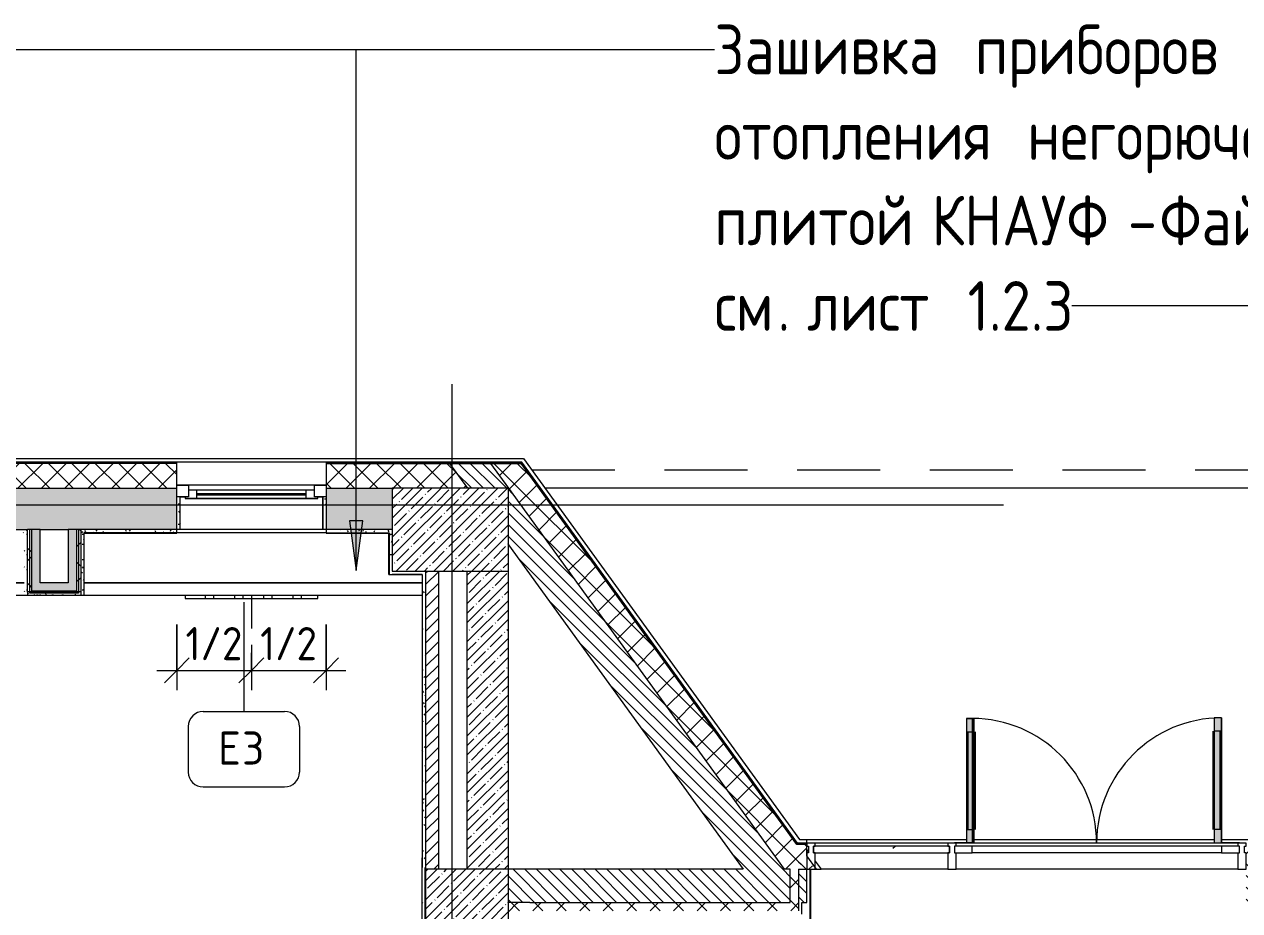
# Model space of a CAD drawing. Header units: millimetres. Extents: x -7229 to 196340, y -8553 to 29000.
# Drawn here: x 158346 to 165678, y 18850 to 24200 of the extents above; entities that cross this region are included whole.
import ezdxf

# ---------------------------------------------------------------- set-up
doc = ezdxf.new("R2010")
doc.units = ezdxf.units.MM
for name, pattern in [('200_ШТРИХ__ш1_п0_6_', [800, 500, -300]), ('ADSK_Штрих_ш2 п1', [300, 200, -100]), ('Осевая', [15875, 3175, -2381.25, 7937.5, -2381.25])]:
    doc.linetypes.add(name, pattern=pattern)
for name, color, linetype, lineweight in [('A-ANNO-DIMS', 7, 'Continuous', 9), ('A-ANNO-DIMS-100', 7, 'Continuous', 9), ('A-DETL-4', 7, 'ADSK_Штрих_ш2 п1', 9), ('A-DETL-MBND-1', 7, '200_ШТРИХ__ш1_п0_6_', 9), ('A-GLAZ-2', 7, 'Continuous', 9), ('A-GLAZ-CURT-2', 7, 'Continuous', 9), ('A-GLAZ-CWMG-3', 7, 'Continuous', 9), ('A-WALL-1', 7, 'Continuous', 9), ('A-WALL-4', 7, 'Continuous', 13), ('G-ANNO-TEXT', 7, 'Continuous', 9), ('I-WALL-6', 7, 'Continuous', 9), ('S-COLS-2', 7, 'Continuous', 9), ('Знаки', 7, 'Continuous', 9), ('Марки для знаков', 7, 'Continuous', 9), ('Оси', 7, 'Continuous', 9), ('Оси-2', 7, 'Осевая', 9)]:
    doc.layers.add(name, color=color, linetype=linetype, lineweight=lineweight)
for name, color, linetype, lineweight, true_color in [('A-DETL-GENF-5', 7, 'Continuous', 9, 0xaaaaaa), ('A-DETL-GENF-6', 7, 'Continuous', 9, 0xe2e2e2), ('A-DOOR-5', 7, 'Continuous', 9, 0xaaaaaa), ('A-FLOR-3', 7, 'Continuous', 9, 0xaaaaaa), ('I-WALL-1', 7, 'Continuous', 5, 0xe7e7e7), ('I-WALL-8', 9, 'Continuous', 9, 0x808080), ('Знаки-1', 7, 'Continuous', 9, 0x787878)]:
    doc.layers.add(name, color=color, linetype=linetype, lineweight=lineweight, true_color=true_color)
doc.styles.add('GOST Common_1', font='GOST_Common.ttf', dxfattribs={"height": 200})
doc.styles.add('GOST Common_2', font='GOST_Common.ttf', dxfattribs={"width": 0.9, "height": 300})
doc.styles.add('ISOCPEUR_2', font='isocpeur.ttf', dxfattribs={"width": 0.9, "height": 200})
doc.dimstyles.new('ISO-2_0_0_9К_Средний_округл2_1', dxfattribs={"dimscale": 304.8, "dimtxt": 199.196235, "dimasz": 0.492126, "dimexe": 0.393701, "dimexo": 0, "dimgap": 0, "dimtad": 1, "dimdec": 0, "dimrnd": 10, "dimzin": 0, "dimdsep": 46, "dimtxsty": 'ISOCPEUR_2', "dimblk1": 'OBLIQUE', "dimblk2": 'OBLIQUE', "dimsah": 1, "dimcen": 0.09, "dimdle": 0.393701, "dimazin": 0, "dimtfac": 1, "dimtdec": 4, "dimtix": 1, "dimtmove": 0, "dimatfit": 3, "dimfxl": 1, "dimtvp": 1, "dimtolj": 1, "dimtzin": 0, "dimarcsym": 2})
pattern_1 = [(45, (50216.3, 0), (-70.71068, 70.71068), []), (135, (50216.3, 0), (-70.71068, -70.71068), [])]
pattern_2 = [(45, (50216.3, 0), (-57.024626, 57.024626), []), (45, (50273.33, 0), (-57.024626, 57.024626), [100.806, -20.161, 3.353, -16.808])]
pattern_3 = [(135, (50216.3, 0), (-35.35534, -35.35534), [])]
pattern_4 = [(0, (50216.302, 0), (121.92, 30.48), [10.058, -81.382, 10.058, -81.382, -487.68]), (0, (50216.302, 0), (121.92, 30.48), [-182.88, 10.058, -172.822, 10.058, -81.382, -213.36]), (0, (50216.302, 0), (121.92, 30.48), [-457.2, 10.058, -50.902, 10.058, -142.342]), (120, (50262.022, 15.24), (-87.356454, 90.345817), [10.058, -81.382, 10.058, -81.382, -487.68]), (120, (50262.022, 15.24), (-87.356454, 90.345817), [-182.88, 10.058, -172.822, 10.058, -81.382, -213.36]), (120, (50262.022, 15.24), (-87.356454, 90.345817), [-457.2, 10.058, -50.902, 10.058, -142.342]), (240, (50277.262, 76.2), (-34.563546, -120.825817), [10.058, -81.382, 10.058, -81.382, -487.68]), (240, (50277.262, 76.2), (-34.563546, -120.825817), [-182.88, 10.058, -172.822, 10.058, -81.382, -213.36]), (240, (50277.262, 76.2), (-34.563546, -120.825817), [-457.2, 10.058, -50.902, 10.058, -142.342])]
pattern_5 = [(45, (50216.3, 0), (-106.06602, 106.06602), []), (135, (50216.3, 0), (-106.06602, -106.06602), [])]

# ---------------------------------------------------------------- blocks, each defined once
blk = doc.blocks.new('120_Окно_СКБ_1Ст - 120_Окно_СКБ_1Ст 900х2500_h_ с форточкой-22876038-План монтажа зашивок 1 этажа в осях 23_1-33 лист 3')
at = {"layer": 'A-GLAZ-2'}
for p, q in [((-450, -127), (-450, -57)), ((-450, -57), (-380, -57)), ((450, -57), (-450, -57)), ((-380, -57), (-380, -127)), ((380, -127), (380, -57)), ((380, -57), (450, -57)), ((450, -57), (450, -127)), ((-380, -127), (-450, -127)), ((-430, -127), (-400, -127)), ((-380, -127), (-400, -127)), ((-400, -127), (-400, -137)), ((-400, -137), (400, -137)), ((400, -137), (-400, -137)), ((380, -87), (-380, -87)), ((-380, -87), (-380, -127)), ((-330, -137), (-330, -87)), ((-330, -107), (330, -107)), ((330, -117), (-330, -117)), ((330, -137), (330, -87)), ((380, -127), (380, -87)), ((450, -127), (380, -127)), ((400, -127), (380, -127)), ((400, -127), (430, -127)), ((400, -137), (400, -127))]:
    blk.add_line(p, q, dxfattribs=at)
blk = doc.blocks.new('Системная панель - Стекло - 40мм-24261323-План монтажа зашивок 1 этажа в осях 23_1-33 лист 3')
at = {"layer": 'A-GLAZ-CURT-2'}
h = blk.add_hatch(dxfattribs=at)
h.set_pattern_fill('FP_158', color=256, style=0, pattern_type=2)
h.set_pattern_definition([(45, (-113400.45, -19140), (-282.8427, 282.8427), [200, -600]), (45, (-113600.45, -19240), (-282.8427, 282.8427), [600, -200]), (45, (-113200.45, -19340), (-282.8427, 282.8427), [200, -600])])
h.paths.add_polyline_path([(410, -40), (410, 0), (-410, 0), (-410, -40), (400, -40)])
for p, q in [((410, 0), (-410, 0)), ((-410, 0), (-410, -40)), ((410, -40), (410, 0)), ((-410, -40), (410, -40))]:
    blk.add_line(p, q, dxfattribs=at)
blk = doc.blocks.new('Прямоугольный импост - Импост структурный с накладкой - 160мм-20149069-План монтажа зашивок 1 этажа в осях 23_1-33 лист 3')
at = {"layer": 'A-GLAZ-CWMG-3'}
for p, q in [((113700.4, 19257), (112900.4, 19257)), ((113700.4, 19100), (112936, 19100))]:
    blk.add_line(p, q, dxfattribs=at)
blk = doc.blocks.new('Прямоугольный импост - Импост структурный с накладкой - 160мм-22852563-План монтажа зашивок 1 этажа в осях 23_1-33 лист 3')
at = {"layer": 'A-GLAZ-CWMG-3'}
for p, q in [((-50, 40), (-50, 140)), ((-50, 140), (0, 140)), ((0, 140), (0, 40)), ((-50, -17), (-50, 0)), ((-10, 40), (-10, 0)), ((0, 40), (-10, 40)), ((-10, 0), (0, 0)), ((0, 0), (0, -17)), ((0, -17), (-50, -17))]:
    blk.add_line(p, q, dxfattribs=at)
blk = doc.blocks.new('Дверь_Витражная_СКБ_2Ст - ВН-5-31911725-План монтажа зашивок 1 этажа в осях 23_1-33 лист 3')
at = {"layer": 'A-DETL-GENF-6'}
for points in [[(-743, 20), (-743, 770), (-788, 770), (-788, 20)], [(752, 20), (752, 774), (707, 774), (707, 20)], [(-752, 17), (-752, 20), (-860, 20), (-860, 17), (-788, 17)], [(752, 17), (860, 17), (860, 20), (752, 20)]]:
    blk.add_hatch(color=256, dxfattribs=at).paths.add_polyline_path(points)
at = {"layer": 'A-DETL-GENF-5'}
for p, q in [((-788, 770), (-743, 770)), ((-788, 770), (-788, 20)), ((-743, 770), (-788, 770)), ((-788, 770), (-788, 20)), ((-743, 770), (-743, 20)), ((-743, 20), (-743, 770)), ((752, 774), (707, 774)), ((707, 774), (707, 20)), ((752, 774), (707, 774)), ((707, 774), (707, 20)), ((752, 774), (752, 20)), ((752, 20), (752, 774)), ((-788, 690), (-743, 690)), ((-778, 690), (-778, 100)), ((-734, 690), (-734, 100)), ((698, 694), (698, 100)), ((752, 694), (707, 694)), ((742, 694), (742, 100)), ((-788, 100), (-743, 100)), ((752, 100), (707, 100)), ((-860, 20), (-860, 17)), ((-752, 20), (-860, 20)), ((-752, 20), (-860, 20)), ((-860, 20), (-860, 17)), ((-743, 20), (-788, 20)), ((-788, 20), (-743, 20)), ((-752, 17), (-752, 20)), ((-752, 17), (-752, 20)), ((707, 20), (752, 20)), ((707, 20), (752, 20)), ((752, 17), (752, 20)), ((752, 20), (860, 20)), ((752, 20), (752, 17)), ((860, 20), (752, 20)), ((860, 20), (860, 17)), ((860, 17), (860, 20))]:
    blk.add_line(p, q, dxfattribs=at)
at = {"layer": 'A-DOOR-5'}
for p, q in [((-752, 770), (-752, 20)), ((752, 774), (752, 20)), ((-752, 0), (-860, 0)), ((-860, 0), (-860, -40)), ((-752, -40), (-752, 0)), ((860, 0), (752, 0)), ((752, 0), (752, -40)), ((860, -40), (860, 0)), ((-860, -40), (-752, -40)), ((752, -40), (860, -40))]:
    blk.add_line(p, q, dxfattribs=at)
for centre, radius, start, end in [((-752, 20), 750, 360, 90), ((752, 20), 754, 90, 180)]:
    blk.add_arc(centre, radius, start, end, dxfattribs=at)
blk = doc.blocks.new('Прямоугольный импост - Импост структурный с накладкой - 160мм-24260934-План монтажа зашивок 1 этажа в осях 23_1-33 лист 3')
at = {"layer": 'A-GLAZ-CWMG-3'}
for p, q in [((115450.4, 19257), (113750.4, 19257)), ((115352.4, 19240), (113848.4, 19240)), ((115352.4, 19200), (113848.4, 19200)), ((115450.4, 19100), (113750.4, 19100))]:
    blk.add_line(p, q, dxfattribs=at)
blk = doc.blocks.new('Прямоугольный импост - Импост структурный с накладкой - 160мм-18693360-План монтажа зашивок 1 этажа в осях 23_1-33 лист 3')
at = {"layer": 'A-GLAZ-CWMG-3'}
for p, q in [((-25, 40), (-25, 140)), ((-25, 140), (25, 140)), ((25, 140), (25, 40)), ((-15, 40), (-25, 40)), ((-25, -17), (-25, 0)), ((-25, 0), (-15, 0)), ((-15, 0), (-15, 40)), ((25, 0), (25, -17)), ((25, -17), (-25, -17))]:
    blk.add_line(p, q, dxfattribs=at)
blk = doc.blocks.new('BSC_Колонна _Прямоугольная - 500х500-21690934-План монтажа зашивок 1 этажа в осях 23_1-33 лист 3')
at = {"layer": 'S-COLS-2'}
h = blk.add_hatch(dxfattribs=at)
h.set_pattern_fill('FP_160', color=256, style=0, pattern_type=2)
h.set_pattern_definition([(45, (-110800, -18850), (-57.024626, 57.024626), []), (45, (-110742.975, -18850), (-57.024626, 57.024626), [100.806, -20.161, 3.353, -16.808])])
h.paths.add_polyline_path([(69.4, -250), (250, -250), (250, 250), (-250, 250), (-250, -250), (20.1, -250)])
for p, q in [((250, 250), (-250, 250)), ((-250, 250), (-250, -250)), ((250, -250), (250, 250)), ((-250, -250), (250, -250))]:
    blk.add_line(p, q, dxfattribs=at)
blk = doc.blocks.new('Прямоугольный импост - Импост структурный с накладкой - 160мм-22960065-План монтажа зашивок 1 этажа в осях 23_1-33 лист 3')
at = {"layer": 'A-GLAZ-CWMG-3'}
for p, q in [((0, 140), (-50, 140)), ((-50, 140), (-50, 40)), ((0, 40), (0, 140)), ((-50, 40), (-40, 40)), ((-40, 0), (-50, 0)), ((-50, 0), (-50, -17)), ((-40, 40), (-40, 0)), ((-10, 0), (-10, 40)), ((-10, 40), (0, 40)), ((0, 0), (-10, 0)), ((0, -17), (0, 0)), ((-50, -17), (0, -17))]:
    blk.add_line(p, q, dxfattribs=at)
blk = doc.blocks.new('BSC_Колонна _Прямоугольная - 700х500-V175-План монтажа зашивок 1 этажа в осях 23_1-33 лист 3')
at = {"layer": 'S-COLS-2'}
h = blk.add_hatch(dxfattribs=at)
h.set_pattern_fill('FP_180', color=256, style=0, pattern_type=2)
h.set_pattern_definition([(45, (-110700, -21150), (-57.024626, 57.024626), []), (45, (-110642.975, -21150), (-57.024626, 57.024626), [100.806, -20.161, 3.353, -16.808])])
h.paths.add_polyline_path([(103.2, -250), (350, -250), (350, 250), (-350, 250), (-350, -250), (100, -250)])
for p, q in [((350, 250), (-350, 250)), ((-350, 250), (-350, -250)), ((350, -250), (350, 250)), ((-350, -250), (350, -250))]:
    blk.add_line(p, q, dxfattribs=at)
blk = doc.blocks.new('Съемный металлический экран с перфорацией - E3-V204-План монтажа зашивок 1 этажа в осях 23_1-33 лист 3')
at = {"layer": 'Знаки-1'}
h = blk.add_hatch(dxfattribs=at)
h.set_pattern_fill('FP_190', color=256, style=0, pattern_type=2)
h.set_pattern_definition([(0, (-109081.406, -20734), (0, 50.8), [13.612, -74.376]), (60, (-109056.006, -20727.194), (-43.99409, 25.4), [13.612, -74.376]), (120, (-109049.2, -20701.794), (-43.99409, -25.4), [13.612, -74.376]), (30, (-109067.79, -20734), (9e-05, 101.59984), [13.612, -87.988]), (30, (-109093.19, -20690.01), (9e-05, 101.59984), [13.612, -87.988]), (150, (-109081.41, -20734), (-87.98809, -50.79984), [13.612, -87.988]), (150, (-109056.01, -20690.01), (-87.98809, -50.79984), [13.612, -87.988]), (90, (-109049.2, -20715.41), (-87.988, 50.8), [13.612, -87.988]), (90, (-109100, -20715.41), (-87.988, 50.8), [13.612, -87.988])])
h.paths.add_polyline_path([(0, 0), (800, 0), (800, 20), (0, 20)])
at = {"layer": 'Знаки'}
for p, q in [((0, 20), (0, 0)), ((0, 0), (800, 0)), ((800, 0), (800, 20))]:
    blk.add_line(p, q, dxfattribs=at)
blk = doc.blocks.new('Зашивка приборов отопления - Зашивка приборов отопления-33267402-План монтажа зашивок 1 этажа в осях 23_1-33 лист 3')
at = {"layer": 'A-WALL-1'}
for p, q in [((103430, 21150), (101170, 21150)), ((105530, 21150), (104670.9, 21150)), ((107730, 21150), (106870, 21150)), ((101170, 20829), (108130, 20829)), ((108130, 20829), (101170, 20829)), ((101150, 20754), (108130, 20754))]:
    blk.add_line(p, q, dxfattribs=at)
blk = doc.blocks.new('Зашивка приборов отопления1 - Зашивка приборов отопления-33268338-План монтажа зашивок 1 этажа в осях 23_1-33 лист 3')
at = {"layer": 'A-WALL-1'}
for p, q in [((109930, 21150), (109070, 21150)), ((108490, 20829), (110530, 20829)), ((110530, 20829), (108490, 20829)), ((108490, 20754), (110530, 20754))]:
    blk.add_line(p, q, dxfattribs=at)
blk = doc.blocks.new('Марка_Знаки - В прямоуг_Наименование краткое-30718135-План монтажа зашивок 1 этажа в осях 23_1-33 лист 3')
at = {"layer": 'Марки для знаков'}
for p, q in [((-2.455, 2.278), (2.455, 2.278)), ((-3.355, 1.378), (-3.355, -1.384)), ((3.355, 1.378), (3.355, -1.378)), ((-2.461, -2.278), (2.455, -2.278))]:
    blk.add_line(p, q, dxfattribs=at)
for centre, radius, start, end in [((-2.455, 1.378), 0.9, 90, 180), ((2.455, 1.378), 0.9, 0, 90), ((-2.461, -1.384), 0.893, 180, 270), ((2.455, -1.378), 0.9, 270, 0)]:
    blk.add_arc(centre, radius, start, end, dxfattribs=at)
blk = doc.blocks.new('DIMBLOCK64-План монтажа зашивок 1 этажа в осях 23_1-33 лист 3')
at = {"layer": 'A-ANNO-DIMS-100'}
for p, q in [((159266.3, 20578), (159266.3, 20180.6)), ((159266.3, 20300.6), (159266.3, 20578)), ((159716.3, 20406.6), (159716.3, 20180.6)), ((159716.3, 20300.6), (159716.3, 20406.6)), ((159146.3, 20300.6), (159716.3, 20300.6))]:
    blk.add_line(p, q, dxfattribs=at)
at = {"layer": 'A-ANNO-DIMS-100', "lineweight": 20}
for p, q in [((159266.3, 20300.6), (159341.3, 20375.6)), ((159716.3, 20300.6), (159791.3, 20375.6)), ((159266.3, 20300.6), (159191.3, 20225.6)), ((159716.3, 20300.6), (159641.3, 20225.6))]:
    blk.add_line(p, q, dxfattribs=at)
at = {"layer": 'A-ANNO-DIMS-100', "color": 0, "insert": (159318.9, 20561.9), "char_height": 200, "width": 413.715, "attachment_point": 1, "line_spacing_factor": 1.149209, "style": 'ISOCPEUR_2'}
blk.add_mtext('1/2', dxfattribs=at)
blk = doc.blocks.new('_Oblique')
at = {"color": 0, "linetype": 'ByBlock', "lineweight": -2}
blk.add_line((-0.5, -0.5), (0.5, 0.5), dxfattribs=at)
blk = doc.blocks.new('DIMBLOCK65-План монтажа зашивок 1 этажа в осях 23_1-33 лист 3')
at = {"layer": 'A-ANNO-DIMS-100'}
for p, q in [((160166.3, 20578), (160166.3, 20180.6)), ((160166.3, 20300.6), (160166.3, 20578)), ((159716.3, 20406.6), (159716.3, 20180.6)), ((159716.3, 20300.6), (159716.3, 20406.6)), ((159716.3, 20300.6), (160286.3, 20300.6))]:
    blk.add_line(p, q, dxfattribs=at)
at = {"layer": 'A-ANNO-DIMS-100', "lineweight": 20}
for p, q in [((159716.3, 20300.6), (159791.3, 20375.6)), ((160166.3, 20300.6), (160241.3, 20375.6)), ((159716.3, 20300.6), (159641.3, 20225.6)), ((160166.3, 20300.6), (160091.3, 20225.6))]:
    blk.add_line(p, q, dxfattribs=at)
at = {"layer": 'A-ANNO-DIMS-100', "color": 0, "insert": (159768.9, 20561.9), "char_height": 200, "width": 413.715, "attachment_point": 1, "line_spacing_factor": 1.149209, "style": 'ISOCPEUR_2'}
blk.add_mtext('1/2', dxfattribs=at)

msp = doc.modelspace()

# ---------------------------------------------------------------- hatches: boundary and pattern name
at = {"layer": 'A-WALL-1'}
h = msp.add_hatch(dxfattribs=at)
h.set_pattern_fill('FP_144', color=256, style=0, pattern_type=2)
h.set_pattern_definition(pattern_1)
h.paths.add_polyline_path([(150796.3, 21400), (151366.3, 21400), (151366.3, 21550), (146826.3, 21550), (146826.3, 21400), (150732.3, 21400)])
h.paths.add_polyline_path([(156266.3, 21400), (157066.3, 21400), (157066.3, 21550), (155766.3, 21550), (155766.3, 21400), (156050.6, 21400)])
h.paths.add_polyline_path([(157966.3, 21400), (159266.3, 21400), (159266.3, 21550), (157966.3, 21550), (157966.3, 21533.8)])
h.paths.add_polyline_path([(154866.3, 21400), (154866.3, 21550), (153666.3, 21550), (153666.3, 21400), (154721, 21400)])
h.paths.add_polyline_path([(160910.9, 21400), (161019.5, 21400), (160910.9, 21550), (160166.3, 21550), (160166.3, 21400), (160704, 21400)])
h.paths.add_polyline_path([(143386.3, 21400), (143526.3, 21400), (143526.3, 21550), (143276.3, 21550), (143276.3, 21400)])
h.paths.add_polyline_path([(161451.4, 21400), (161342.9, 21550), (161157.8, 21550), (161266.3, 21400), (161368.8, 21400)])
h = msp.add_hatch(dxfattribs=at)
h.set_pattern_fill('FP_140', color=256, style=0, pattern_type=2)
h.set_pattern_definition(pattern_3)
h.paths.add_polyline_path([(162683.3, 19100), (162930.1, 19100), (161266.3, 21400), (161266.3, 21058.8), (162426.3, 19455.2)])
h.paths.add_polyline_path([(161019.5, 21400), (161266.3, 21400), (161157.8, 21550), (160910.9, 21550)])
h = msp.add_hatch(dxfattribs=at)
h.set_pattern_fill('FP_144', color=256, style=0, pattern_type=2)
h.set_pattern_definition(pattern_1)
h.paths.add_polyline_path([(163086.8, 19100), (163115.3, 19100), (163016.8, 19236.2), (163036.8, 19100), (163066.8, 19100)])
h.paths.add_polyline_path([(162966.8, 19100), (162966.8, 19305.3), (161451.4, 21400), (161266.3, 21400), (162930.1, 19100)])
h = msp.add_hatch(dxfattribs=at)
h.set_pattern_fill('FP_144', color=256, style=0, pattern_type=2)
h.set_pattern_definition(pattern_1)
h.paths.add_polyline_path([(165816.8, 19100), (168418.3, 19100), (168418.3, 19250), (165716.8, 19250), (165716.8, 19100), (165816.3, 19100)])
h.paths.add_polyline_path([(171068.3, 19100), (171076.3, 19100), (171076.3, 19250), (169634.3, 19250), (169634.3, 19100), (170675.7, 19100)])
h.paths.add_polyline_path([(163022.1, 19100), (163036.8, 19100), (163016.8, 19236.2), (163016.8, 19100)])
h.paths.add_polyline_path([(163116.8, 19100), (163125.1, 19100), (163106.8, 19125), (163115.3, 19103.7)])
h.paths.add_polyline_path([(163072.6, 19158.9), (163073.8, 19170.9), (163066.8, 19180.7), (163066.8, 19250), (163006.8, 19250), (163066.8, 19167.1)])
h = msp.add_hatch(dxfattribs=at)
h.set_pattern_fill('FP_140', color=256, style=0, pattern_type=2)
h.set_pattern_definition(pattern_3)
h.paths.add_polyline_path([(168016.6, 18900), (168026.3, 18900), (168026.3, 19100), (166316.8, 19100), (166316.8, 18900), (167960.5, 18900)])
h.paths.add_polyline_path([(165746.8, 18900), (165766.8, 18900), (165766.8, 19100), (165716.8, 19100), (165716.8, 18900), (165720.6, 18900)])
h.paths.add_polyline_path([(162698.4, 18900), (162966.8, 18900), (162966.8, 19100), (161266.3, 19100), (161266.3, 18900), (162683.3, 18900)])
h.paths.add_polyline_path([(163016.8, 18900), (163066.8, 18900), (163066.8, 19100), (163016.8, 19100), (163016.8, 19008.8)])
at = {"layer": 'G-ANNO-TEXT'}
msp.add_hatch(color=256, dxfattribs=at).paths.add_polyline_path([(160348.4, 20903.8), (160387.9, 21203.8), (160308.9, 21203.8)])
at = {"layer": 'I-WALL-1'}
for points in [[(158391.3, 20779), (158441.3, 20779), (158441.3, 21150), (158391.3, 21150), (158391.3, 20924.8)], [(158611.3, 20829), (158661.3, 20829), (158661.3, 21150), (158611.3, 21150), (158611.3, 20880)], [(158661.3, 20779), (158661.3, 20829), (158441.3, 20829), (158441.3, 20779), (158611.3, 20779)]]:
    msp.add_hatch(color=256, dxfattribs=at).paths.add_polyline_path(points)
at = {"layer": 'I-WALL-6'}
h = msp.add_hatch(dxfattribs=at)
h.set_pattern_fill('FP_141', color=256, style=0, pattern_type=2)
h.set_pattern_definition(pattern_2)
h.paths.add_polyline_path([(151366.3, 21150), (151366.3, 21400), (151016.3, 21400), (151016.3, 21150), (151064.7, 21150)])
h.paths.add_polyline_path([(153666.3, 21150), (154866.3, 21150), (154866.3, 21400), (153666.3, 21400), (153666.3, 21217.1)])
h.paths.add_polyline_path([(156715.4, 21150), (157066.3, 21150), (157066.3, 21400), (156266.3, 21400), (156266.3, 21150)])
h.paths.add_polyline_path([(160205.5, 21150), (160566.3, 21150), (160566.3, 21400), (160166.3, 21400), (160166.3, 21150)])
h.paths.add_polyline_path([(157966.3, 21150), (159266.3, 21150), (159266.3, 21400), (157966.3, 21400), (157966.3, 21229.3)])
h = msp.add_hatch(dxfattribs=at)
h.set_pattern_fill('FP_185', color=256, style=0, pattern_type=2)
h.set_pattern_definition(pattern_5)
h.paths.add_polyline_path([(158378.5, 20774), (158378.8, 20774), (158378.8, 21150), (158366.3, 21150), (158366.3, 20774), (158377.3, 20774)])
h = msp.add_hatch(dxfattribs=at)
h.set_pattern_fill('FP_185', color=256, style=0, pattern_type=2)
h.set_pattern_definition(pattern_5)
h.paths.add_polyline_path([(158378.8, 20774), (158391.3, 20774), (158391.3, 21150), (158378.8, 21150), (158378.8, 20829)])
h = msp.add_hatch(dxfattribs=at)
h.set_pattern_fill('FP_185', color=256, style=0, pattern_type=2)
h.set_pattern_definition(pattern_5)
h.paths.add_polyline_path([(158661.3, 20779), (158673.8, 20779.7), (158673.8, 21150), (158661.3, 21150), (158661.3, 20828.1)])
h = msp.add_hatch(dxfattribs=at)
h.set_pattern_fill('FP_185', color=256, style=0, pattern_type=2)
h.set_pattern_definition(pattern_5)
h.paths.add_polyline_path([(158673.8, 20774), (158686.3, 20774), (158686.3, 21150), (158673.8, 21150), (158673.8, 20779)])
h = msp.add_hatch(dxfattribs=at)
h.set_pattern_fill('FP_142', color=256, style=0, pattern_type=2)
h.set_pattern_definition([(45, (50216.3, 0), (-35.35534, 35.35534), [])])
h.paths.add_polyline_path([(160766.3, 19100), (160846.3, 19100), (160846.3, 20900), (160766.3, 20900), (160766.3, 19120)])
h = msp.add_hatch(dxfattribs=at)
h.set_pattern_fill('FP_141', color=256, style=0, pattern_type=2)
h.set_pattern_definition(pattern_2)
h.paths.add_polyline_path([(161083.3, 19100), (161266.3, 19100), (161266.3, 20900), (161016.3, 20900), (161016.3, 19100)])
h = msp.add_hatch(dxfattribs=at)
h.set_pattern_fill('FP_185', color=256, style=0, pattern_type=2)
h.set_pattern_definition(pattern_5)
h.paths.add_polyline_path([(158611.3, 20774), (158673.8, 20774), (158673.8, 20779), (158391.3, 20779), (158391.3, 20774), (158573.3, 20774)])
h = msp.add_hatch(dxfattribs=at)
h.set_pattern_fill('FP_144', color=256, style=0, pattern_type=2)
h.set_pattern_definition(pattern_1)
h.paths.add_polyline_path([(162966.8, 18900), (163016.8, 18900), (163016.6, 19236.4), (162966.8, 19305.3), (162966.8, 19097.9)])
h = msp.add_hatch(dxfattribs=at)
h.set_pattern_fill('FP_144', color=256, style=0, pattern_type=2)
h.set_pattern_definition(pattern_1)
h.paths.add_polyline_path([(161316.3, 18600), (161316.3, 18900), (161266.3, 18898.9), (161266.3, 18600), (161280.3, 18600)])
h = msp.add_hatch(dxfattribs=at)
h.set_pattern_fill('FP_144', color=256, style=0, pattern_type=2)
h.set_pattern_definition(pattern_1)
h.paths.add_polyline_path([(162698.4, 18850), (163016.8, 18850), (163016.8, 18900), (161316.3, 18900), (161316.3, 18850), (162683.3, 18850)])
at = {"layer": 'I-WALL-8'}
h = msp.add_hatch(dxfattribs=at)
h.set_pattern_fill('FP_184', color=256, style=0, pattern_type=2)
h.set_pattern_definition(pattern_4)
h.paths.add_polyline_path([(159266.3, 21150), (159286.3, 21150.7), (159286.3, 21348), (159266.3, 21348), (159266.3, 21229.3)])
h = msp.add_hatch(dxfattribs=at)
h.set_pattern_fill('FP_184', color=256, style=0, pattern_type=2)
h.set_pattern_definition(pattern_4)
h.paths.add_polyline_path([(160166.3, 21150), (160166.3, 21348), (160146.3, 21348), (160146.3, 21150)])
h = msp.add_hatch(dxfattribs=at)
h.set_pattern_fill('FP_184', color=256, style=0, pattern_type=2)
h.set_pattern_definition(pattern_4)
h.paths.add_polyline_path([(158346.3, 21130), (158366.3, 21130), (158366.3, 21150), (157966.3, 21150), (157966.3, 21130), (158345.3, 21130)])
h.paths.add_polyline_path([(156299.3, 21130), (157066.3, 21130), (157066.3, 21150), (156286.3, 21150), (156286.4, 21130)])
h = msp.add_hatch(dxfattribs=at)
h.set_pattern_fill('FP_184', color=256, style=0, pattern_type=2)
h.set_pattern_definition(pattern_4)
h.paths.add_polyline_path([(158366.3, 20774), (158366.3, 21130), (158346.3, 21130), (158346.3, 20774)])
h = msp.add_hatch(dxfattribs=at)
h.set_pattern_fill('FP_184', color=256, style=0, pattern_type=2)
h.set_pattern_definition(pattern_4)
h.paths.add_polyline_path([(160545.3, 21130), (160566.3, 21130), (160566.3, 21150), (160166.3, 21150), (160166.3, 21130), (160371.7, 21130)])
h.paths.add_polyline_path([(158836.7, 21130), (159266.3, 21130), (159266.3, 21150), (158686.3, 21150), (158686.3, 21130), (158709.7, 21130)])
h = msp.add_hatch(dxfattribs=at)
h.set_pattern_fill('FP_184', color=256, style=0, pattern_type=2)
h.set_pattern_definition(pattern_4)
h.paths.add_polyline_path([(158686.3, 20754), (158706.3, 20754), (158706.3, 21130), (158686.3, 21130), (158686.3, 20766.5)])
h = msp.add_hatch(dxfattribs=at)
h.set_pattern_fill('FP_184', color=256, style=0, pattern_type=2)
h.set_pattern_definition(pattern_4)
h.paths.add_polyline_path([(160546.3, 20880), (160566.3, 20880), (160566.3, 21130), (160546.3, 21130), (160546.3, 20899.2)])
h = msp.add_hatch(dxfattribs=at)
h.set_pattern_fill('FP_184', color=256, style=0, pattern_type=2)
h.set_pattern_definition(pattern_4)
h.paths.add_polyline_path([(160745.3, 20880), (160746.3, 20880), (160746.3, 20900), (160566.3, 20900), (160566.3, 20880), (160704, 20880)])
h = msp.add_hatch(dxfattribs=at)
h.set_pattern_fill('FP_184', color=256, style=0, pattern_type=2)
h.set_pattern_definition(pattern_4)
h.paths.add_polyline_path([(160746.3, 19110), (160766.3, 19110), (160766.3, 20900), (160746.3, 20900), (160746.3, 19120)])
h = msp.add_hatch(dxfattribs=at)
h.set_pattern_fill('FP_184', color=256, style=0, pattern_type=2)
h.set_pattern_definition(pattern_4)
h.paths.add_polyline_path([(158611.3, 20754), (158686.3, 20754), (158686.3, 20774), (158346.3, 20774), (158346.3, 20754), (158543.5, 20754)])
h = msp.add_hatch(dxfattribs=at)
h.set_pattern_fill('FP_184', color=256, style=0, pattern_type=2)
h.set_pattern_definition(pattern_4)
h.paths.add_polyline_path([(160745.3, 18600), (160765.3, 18600), (160765.3, 19110), (160745.3, 19110), (160745.3, 18601.1)])

# ---------------------------------------------------------------- linework, layer by layer
at = {"layer": 'A-DETL-4'}
msp.add_line((159716.3, 20754), (159716.3, 20194), dxfattribs=at)
at = {"layer": 'A-DETL-MBND-1'}
for p, q in [((161408.9, 21510), (170186.3, 21510)), ((170186.3, 21400), (161488.5, 21400))]:
    msp.add_line(p, q, dxfattribs=at)
at = {"layer": 'A-FLOR-3'}
for p, q in [((170186.3, 21400), (161488.5, 21400)), ((160745.3, 19120), (160746.3, 19120))]:
    msp.add_line(p, q, dxfattribs=at)
at = {"layer": 'A-WALL-1'}
for p, q in [((146786.3, 21580), (161358.2, 21580)), ((160166.3, 21558), (155766.3, 21558)), ((159266.3, 21400), (159266.3, 21558)), ((161347, 21558), (160166.3, 21558)), ((160166.3, 21558), (160166.3, 21400)), ((163010.8, 19258), (161347, 21558)), ((161358.2, 21580), (163022.1, 19280)), ((161266.3, 21400), (162930.1, 19100)), ((161266.3, 21058.8), (162683.3, 19100)), ((163066.8, 19258), (163010.8, 19258)), ((163022.1, 19280), (164027.9, 19280)), ((163066.8, 19180.7), (163066.8, 19280)), ((163066.8, 19218.2), (163076.8, 19204.4)), ((164073.8, 19280), (165523.8, 19280)), ((165568.8, 19280), (174888.4, 19280)), ((163125.1, 19100), (163066.8, 19180.7)), ((163116.8, 19149.1), (163152.3, 19100)), ((162683.3, 19100), (161266.3, 19100)), ((162966.8, 19100), (162930.1, 19100)), ((163066.8, 18900), (163066.8, 19100)), ((163125.1, 19100), (163152.3, 19100)), ((161395.7, 18900), (162966.8, 18900)), ((163036.8, 18900), (163066.8, 18900))]:
    msp.add_line(p, q, dxfattribs=at)
at = {"layer": 'A-WALL-4'}
for p, q in [((159266.3, 21553), (157966.3, 21553)), ((159266.3, 21550), (157966.3, 21550)), ((160166.3, 21553), (161350.6, 21553)), ((160166.3, 21550), (161342.9, 21550)), ((160910.9, 21550), (161019.5, 21400)), ((161157.8, 21550), (161266.3, 21400)), ((163006.8, 19250), (161342.9, 21550)), ((163008.3, 19253), (161344.5, 21553)), ((157966.3, 21400), (159266.3, 21400)), ((160166.3, 21400), (160566.3, 21400)), ((158441.3, 21150), (158366.3, 21150)), ((158366.3, 20774), (158366.3, 21150)), ((158378.8, 20766.5), (158378.8, 21150)), ((158391.3, 20779), (158391.3, 21150)), ((158686.3, 21150), (158611.3, 21150)), ((158661.3, 21150), (158661.3, 20779)), ((158673.8, 21150), (158673.8, 20766.5)), ((158686.3, 21150), (158686.3, 20829)), ((159266.3, 21130), (158706.3, 21130)), ((160166.3, 21130), (160546.3, 21130)), ((160546.3, 21130), (160546.3, 20880)), ((160746.3, 20880), (160566.3, 20880)), ((160746.3, 20880), (160746.3, 19170)), ((158673.8, 20766.5), (158378.8, 20766.5)), ((158661.3, 20779), (158391.3, 20779)), ((163066.8, 19250), (163006.8, 19250)), ((163066.8, 19253), (163008.3, 19253)), ((162966.8, 18900), (162966.8, 19100)), ((163016.8, 19100), (163016.8, 18900)), ((163016.8, 19100), (163125.1, 19100)), ((161395.7, 18900), (161266.3, 18900))]:
    msp.add_line(p, q, dxfattribs=at)
at = {"layer": 'G-ANNO-TEXT'}
for p, q in [((149697.3, 24047.8), (162509.3, 24047.8)), ((149697.3, 24047.8), (162509.3, 24047.8)), ((156832.6, 24047.8), (162509.3, 24047.8)), ((160348.4, 24047.8), (162509.3, 24047.8)), ((160348.4, 20903.8), (160348.4, 24047.8)), ((167313.6, 22500), (164664.3, 22500)), ((160387.9, 21203.8), (160308.9, 21203.8)), ((160308.9, 21203.8), (160348.4, 20903.8)), ((160348.4, 20903.8), (160387.9, 21203.8))]:
    msp.add_line(p, q, dxfattribs=at)
at = {"layer": 'I-WALL-6'}
for p, q in [((159266.3, 21129), (159266.3, 21400)), ((159287.3, 21348), (159266.3, 21348)), ((159286.3, 21150), (159286.3, 21348)), ((159287.3, 21150), (159287.3, 21348)), ((160166.3, 21348), (160145.3, 21348)), ((160145.3, 21348), (160145.3, 21150)), ((160146.3, 21348), (160146.3, 21150)), ((160166.3, 21400), (160166.3, 21129)), ((156266.3, 21150), (158366.3, 21150)), ((158441.3, 21150), (158611.3, 21150)), ((158441.3, 20829), (158441.3, 21150)), ((158611.3, 21150), (158611.3, 20829)), ((160166.3, 21150), (158686.3, 21150)), ((158706.3, 21130), (158706.3, 20753)), ((158707.3, 21129), (159266.3, 21129)), ((158707.3, 20791.5), (158707.3, 21129)), ((160166.3, 21130), (159266.3, 21130)), ((160566.3, 21150), (160166.3, 21150)), ((160166.3, 21129), (160545.3, 21129)), ((160545.3, 20879), (160545.3, 21130)), ((160766.3, 20900), (160766.3, 19100)), ((160846.3, 19100), (160846.3, 20900)), ((161016.3, 20900), (161016.3, 19100)), ((161266.3, 19100), (161266.3, 20900)), ((158611.3, 20829), (158441.3, 20829)), ((158686.3, 20829), (158686.3, 20754)), ((160545.3, 20879), (160745.3, 20879)), ((160546.3, 20880), (160566.3, 20880)), ((160745.3, 20879), (160745.3, 19170)), ((160745.3, 20753), (151037.3, 20753)), ((158346.3, 20754), (160745.3, 20754)), ((158366.3, 20774), (158366.3, 20754)), ((158686.3, 20774), (158366.3, 20774)), ((158706.3, 20791.5), (158707.3, 20791.5)), ((160744.3, 19169.5), (160744.3, 18579)), ((160745.3, 19169.5), (160744.3, 19169.5)), ((160745.3, 19170), (160746.3, 19170)), ((160745.3, 18580), (160745.3, 19169.5)), ((160746.3, 19170), (160746.3, 19110)), ((160746.3, 19110), (160745.3, 19110)), ((160765.3, 18600), (160765.3, 19110)), ((160765.3, 19110), (160766.3, 19110)), ((163086.8, 18780), (163086.8, 19100)), ((163087.8, 19100), (163087.8, 18779)), ((163016.8, 18900), (163016.8, 18850)), ((163036.8, 18830), (163036.8, 18900))]:
    msp.add_line(p, q, dxfattribs=at)
at = {"layer": 'Марки для знаков'}
msp.add_line((159671.1, 20712.3), (159671.1, 20052.4), dxfattribs=at)
at = {"layer": 'Оси'}
msp.add_line((160926.3, 19528.3), (160926.3, 22028.3), dxfattribs=at)
at = {"layer": 'Оси-2'}
for p, q in [((134883.9, 21300), (172796.3, 21300)), ((160926.3, 593.7), (160926.3, 19528.3))]:
    msp.add_line(p, q, dxfattribs=at)

# ---------------------------------------------------------------- block references
at = {"layer": 'A-DOOR-5'}
msp.add_blockref('Дверь_Витражная_СКБ_2Ст - ВН-5-31911725-План монтажа зашивок 1 этажа в осях 23_1-33 лист 3', (164816.8, 19240), dxfattribs=at)
at = {"layer": 'A-GLAZ-2'}
msp.add_blockref('120_Окно_СКБ_1Ст - 120_Окно_СКБ_1Ст 900х2500_h_ с форточкой-22876038-План монтажа зашивок 1 этажа в осях 23_1-33 лист 3', (159716.3, 21475), dxfattribs=at)
at = {"layer": 'A-GLAZ-CURT-2'}
msp.add_blockref('Системная панель - Стекло - 40мм-24261323-План монтажа зашивок 1 этажа в осях 23_1-33 лист 3', (163516.8, 19240), dxfattribs=at)
at = {"layer": 'A-GLAZ-CWMG-3', "rotation": 180}
msp.add_blockref('Прямоугольный импост - Импост структурный с накладкой - 160мм-22960065-План монтажа зашивок 1 этажа в осях 23_1-33 лист 3', (163066.8, 19240), dxfattribs=at)
at = {"layer": 'A-GLAZ-CWMG-3'}
for name in ['Прямоугольный импост - Импост структурный с накладкой - 160мм-20149069-План монтажа зашивок 1 этажа в осях 23_1-33 лист 3', 'Прямоугольный импост - Импост структурный с накладкой - 160мм-24260934-План монтажа зашивок 1 этажа в осях 23_1-33 лист 3']:
    msp.add_blockref(name, (50216.3, 0), dxfattribs=at)
at = {"layer": 'A-GLAZ-CWMG-3', "extrusion": (0, 0, -1), "rotation": 180}
for name, p in [('Прямоугольный импост - Импост структурный с накладкой - 160мм-18693360-План монтажа зашивок 1 этажа в осях 23_1-33 лист 3', (-163941.8, 19240)), ('Прямоугольный импост - Импост структурный с накладкой - 160мм-22852563-План монтажа зашивок 1 этажа в осях 23_1-33 лист 3', (-165716.8, 19240))]:
    msp.add_blockref(name, p, dxfattribs=at)
at = {"layer": 'A-WALL-1'}
for name in ['Зашивка приборов отопления - Зашивка приборов отопления-33267402-План монтажа зашивок 1 этажа в осях 23_1-33 лист 3', 'Зашивка приборов отопления1 - Зашивка приборов отопления-33268338-План монтажа зашивок 1 этажа в осях 23_1-33 лист 3']:
    msp.add_blockref(name, (50216.3, 0), dxfattribs=at)
at = {"layer": 'S-COLS-2'}
for name, p in [('BSC_Колонна _Прямоугольная - 700х500-V175-План монтажа зашивок 1 этажа в осях 23_1-33 лист 3', (160916.3, 21150)), ('BSC_Колонна _Прямоугольная - 500х500-21690934-План монтажа зашивок 1 этажа в осях 23_1-33 лист 3', (161016.3, 18850))]:
    msp.add_blockref(name, p, dxfattribs=at)
at = {"layer": 'Знаки'}
msp.add_blockref('Съемный металлический экран с перфорацией - E3-V204-План монтажа зашивок 1 этажа в осях 23_1-33 лист 3', (159316.3, 20734), dxfattribs=at)
at = {"layer": 'Марки для знаков', "xscale": 99.99999999999993, "yscale": 99.99999999999993, "zscale": 99.99999999999993}
msp.add_blockref('Марка_Знаки - В прямоуг_Наименование краткое-30718135-План монтажа зашивок 1 этажа в осях 23_1-33 лист 3', (159671.1, 19824.7), dxfattribs=at)

# ---------------------------------------------------------------- texts
at = {"layer": 'G-ANNO-TEXT', "char_height": 300, "attachment_point": 1, "style": 'GOST Common_2'}
for s, insert, width in [('Зашивка', (162509.3, 24197.8), 1789.367), ('\\fGOST Common|b0|i0|c204|p34|;\\W.9; ', (163985.6, 24197.8), 115.443), ('приборов', (164080.9, 24197.8), 1847.088), ('\\fGOST Common|b0|i0|c204|p34|;\\W.9; ', (165604.9, 24197.8), 115.443), ('\\fGOST Common|b0|i0|c204|p34|;\\W.9; ', (164301.2, 23681.9), 115.443), ('негорючей', (164396.4, 23681.9), 2135.695), ('отопления', (162509.3, 23681.9), 2171.771), ('плитой', (162509.3, 23165.9), 1471.898), ('КНАУФ', (163819, 23165.9), 1435.822), ('Файерборд', (165194.1, 23165.9), 2222.278), ('\\fGOST Common|b0|i0|c204|p34|;\\W.9; ', (163723.7, 23165.9), 115.443), ('\\fGOST Common|b0|i0|c204|p34|;\\W.9;-', (165003.6, 23165.9), 230.886), (' 1.2.3', (163872.5, 22650), 959.62), ('см', (162509.3, 22650), 461.772), ('лист', (163068.9, 22650), 974.05), ('. ', (162890.3, 22650), 216.456)]:
    msp.add_mtext(s, dxfattribs=dict(at, insert=insert, width=width))
at = {"layer": 'Марки для знаков', "char_height": 200, "attachment_point": 1, "style": 'GOST Common_1'}
for s, insert, width in [('\\fGOST Common|b0|i0|c204|p34|;Е', (159514.1, 19931.7), 176.371), ('\\fGOST Common|b0|i0|c204|p34|;3', (159659.6, 19931.7), 168.354)]:
    msp.add_mtext(s, dxfattribs=dict(at, insert=insert, width=width))

# ---------------------------------------------------------------- dimensions: what is measured, and where the dimension line sits
at = {"layer": 'A-ANNO-DIMS'}
for base, p1, p2, picture, middle in [((159716.3, 20300.6), (159266.3, 20578), (159716.3, 20406.6), 'DIMBLOCK64-План монтажа зашивок 1 этажа в осях 23_1-33 лист 3', (159491.3, 20400.6)), ((160166.3, 20300.6), (159716.3, 20406.6), (160166.3, 20578), 'DIMBLOCK65-План монтажа зашивок 1 этажа в осях 23_1-33 лист 3', (159941.3, 20400.6))]:
    dim = msp.add_linear_dim(base=base, p1=p1, p2=p2, text='1/2', dimstyle='ISO-2_0_0_9К_Средний_округл2_1', override={"dimpost": '<>', "dimfxl": 481.528009}, dxfattribs=at)
    dim.commit()
    dim.dimension.update_dxf_attribs({"geometry": picture, "text_midpoint": middle})

doc.saveas('drawing.dxf')
